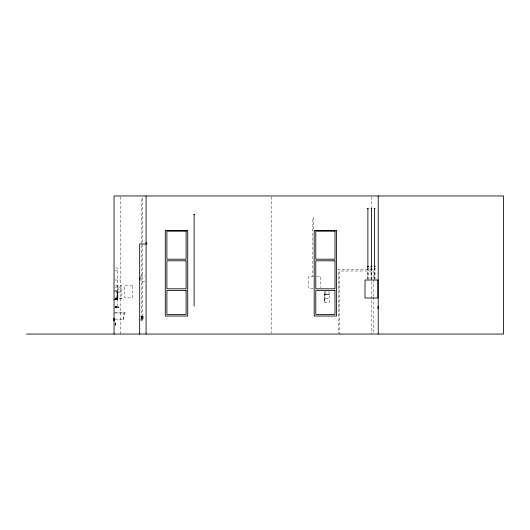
<?xml version="1.0" encoding="UTF-8"?>
<svg xmlns="http://www.w3.org/2000/svg" width="530" height="530" viewBox="0 0 530 530"><rect width="100%" height="100%" fill="white"/><g stroke="black" fill="none" stroke-linecap="round" stroke-linejoin="round"><path stroke-width="0.4" stroke-dasharray="2.65 1.99" d="M115.6 299.523L115.62 299.675M117.077 291.652L117.077 290.93M114.076 290.93L117.176 290.93L117.209 298.112L117.17 299.702L117.077 297.297L117.156 299.702L114.056 299.715M117.176 290.963L117.064 296.654L117.17 296.118M117.176 294.163L117.176 292.355L115.368 290.97M115.613 298.112C115.361 299.298 115.931 297.111 117.209 298.065L117.044 297.297L117.15 299.364L115.593 299.364L115.6 298.953M117.15 291.493L117.163 297.231L117.05 293.693M114.076 291.129L117.183 291.03M115.6 299L115.62 299.165M117.183 299.45L117.209 298.171L117.176 299.503M117.07 296.118L117.17 295.773M115.606 298.171L115.606 298.556L115.613 298.079L121.86 298.191M117.156 299.669L117.183 299.324M324.863 299.748L324.44 299.715L324.373 291.573M324.32 301.312L324.744 301.345L324.539 292.474L324.89 291.394M324.34 301.312L324.479 299.47L324.857 299.496M123.192 319.537L123.967 312.813M123.583 319.537L124.444 312.813M115.845 323.008L115.401 323.22M115.401 324.227L115.871 324.155L115.401 324.44M141.589 317.39C141.318 319.305 143.749 316.854 141.649 317.331M115.845 323.406L115.401 323.406M115.845 324.632L115.401 324.632L115.845 324.804M115.355 287.969C119.588 282.311 124.033 293.567 117.05 292.355M115.659 268.001L117.263 268.001L117.263 307.029L115.659 307.029M114.858 270.406L117.263 270.406M371.815 271.002L339.796 271.002L339.796 334.046M313.535 276.408L308.732 276.408L308.732 288.413L313.535 288.413M316.735 276.408L320.736 276.408L320.736 287.611M114.997 280.012L120.462 280.012M115.62 285.657L121.86 285.657L121.86 298.37L114.056 298.37M117.05 290.93L117.176 291.652M325.619 294.779L328.593 294.779M117.057 294.852L117.156 296.19M325.619 298.781L328.593 298.781M114.056 299.059L117.958 299.059L117.958 285.657M115.593 299.616L117.176 299.616M114.858 306.227L117.263 306.227M114.897 307.347L118.548 307.347L118.548 307.771L117.971 307.771L117.971 307.347L118.011 307.771M114.897 307.771L116.302 307.771L116.302 307.347M114.056 312.952L125.266 312.952L115.851 312.813L114.897 311.859M142.285 317.384L141.735 317.384L142.239 317.669M114.897 319.537L123.603 319.537M115.845 323.578L115.401 323.433M117.05 291.652L117.15 295.077M375.021 267.988L375.021 279.211M374.617 268.001L374.617 279.211M374.22 267.186L374.22 279.211M373.418 296.402L373.418 269.406L338.2 269.406L338.2 333.224M373.418 297.224L373.418 333.224M371.815 196.782L371.815 207.535M371.815 267.895L371.815 334.046M371.417 268.001L371.417 279.211M371.02 267.186L371.02 279.211M368.284 267.988L368.284 279.211M367.886 268.001L367.886 279.211M367.482 267.186L367.482 279.211M325.029 294.077L325.075 294.475M313.641 229.013L313.641 217.572L312.839 217.572L312.839 276.408M271.353 196.782L271.353 333.218M142.411 316.443L142.411 197.869L141.609 197.869L141.609 316.443M141.98 317.384L142.04 317.735M142.04 318.603L141.98 318.961M120.462 196.782L120.462 334.046M118.508 307.771L118.541 306.93L115.739 306.93L115.739 307.771M118.402 307.347L118.402 307.771M118.263 307.347L118.263 307.771M118.117 307.347L118.117 307.771M116.613 299.715L116.255 299.715M116.123 306.439L116.216 307.347M116.017 306.651L116.017 307.347M115.911 306.439L115.918 307.347M115.845 306.651L115.845 307.347M144.67 281.51A3.2 3.2 0 0 1 140.357 280.138M140.503 276.938A3.2 3.2 0 0 1 144.928 275.971M115.858 325.566L115.659 321.995L115.858 325.566M141.497 318.861C142.212 320.729 143.206 317.371 141.497 318.861M117.382 289.3C118.117 291.593 119.164 287.684 117.382 289.3M325.056 292.408L325.003 302.57L329.209 302.57L329.209 292.527C328.501 291.096 325.877 291.096 325.056 292.408M132.507 285.829L124.504 285.829L124.504 297.834L132.507 297.834L132.507 285.829M329.309 294.077L324.426 294.077L324.426 294.475L329.309 294.475L329.309 294.077M116.646 306.439L115.388 306.651L116.646 306.439M143.113 316.443L140.9 316.443L140.9 320.233L143.113 320.233L143.113 316.443M142.895 316.668L141.126 316.668L141.126 320.014L142.895 320.014L142.895 316.668M142.285 318.603L141.735 318.961L142.285 318.603"/><path stroke-width="0.79" d="M114.076 299.364L114.076 299.616M368.165 266.789L367.681 266.881M371.702 266.789L371.219 266.881M374.902 266.789L374.418 266.881M368.085 266.881L367.601 266.789M371.616 266.881L371.132 266.789M374.823 266.881L374.339 266.789M367.495 208.323L368.27 208.323M371.033 208.323L371.802 208.323M374.233 208.323L375.008 208.323M193.722 214.418L194.497 214.418M146.075 242.389L146.876 242.389M146.876 243.985L139.675 243.985L139.675 334.046M378.042 306.718L378.48 306.956M378.042 306.93L378.48 306.93M378.042 307.294L378.48 307.148M378.042 307.917L378.48 307.943M378.042 308.155L378.48 307.917M378.042 308.513L378.48 308.367M114.241 318.636L113.798 318.875L114.275 318.875M114.241 319.212L113.798 319.06M114.069 319.789L113.798 320.094L114.275 320.094M114.241 320.431L113.798 320.286M26.5 334.046L503.5 334.046L503.5 195.954L114.056 195.954L114.056 334.046M378.221 195.954L378.221 334.046M374.617 208.323L374.617 266.961M371.417 208.323L371.417 266.961M367.886 208.323L367.886 266.961M194.106 214.418L194.106 306.062M146.075 195.954L146.075 334.046M140.072 279.35A3.2 3.2 0 0 1 140.152 277.694M368.27 266.597L367.495 266.597L368.27 266.597M371.802 266.597L371.033 266.597L371.802 266.597M375.008 266.597L374.233 266.597L375.008 266.597M187.706 230.378L165.287 230.378L165.287 316.032L187.706 316.032L187.706 230.378M336.596 230.378L314.184 230.378L314.184 316.032L336.596 316.032L336.596 230.378M186.103 231.179L166.89 231.179L166.89 259.197L186.103 259.197L186.103 231.179M334.993 231.179L315.781 231.179L315.781 259.197L334.993 259.197L334.993 231.179M186.103 260.8L166.89 260.8L166.89 288.817L186.103 288.817L186.103 260.8M334.993 260.8L315.781 260.8L315.781 288.817L334.993 288.817L334.993 260.8M377.824 280.012L365.011 280.012L365.011 298.019L377.824 298.019L377.824 280.012M186.103 290.413L166.89 290.413L166.89 314.429L186.103 314.429L186.103 290.413M334.993 290.413L315.781 290.413L315.781 314.429L334.993 314.429L334.993 290.413"/></g></svg>
